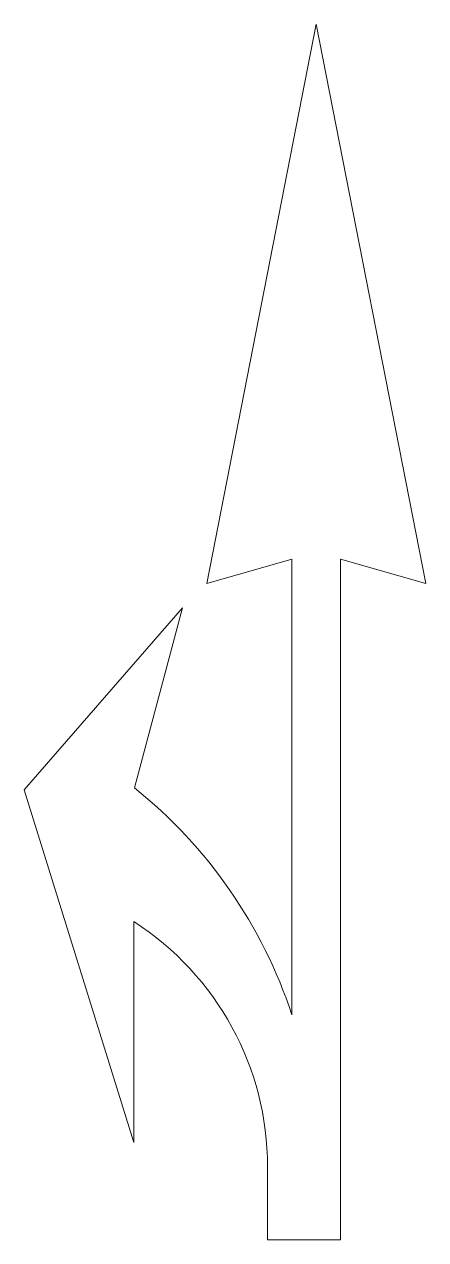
# Model space of a CAD drawing. Header units: metres. Extents: x 2878.01 to 2879.66, y 1510.48 to 1515.48.
import ezdxf

# ---------------------------------------------------------------- set-up
doc = ezdxf.new("R2010")
doc.units = ezdxf.units.M
doc.layers.add('圖案黑色', color=7, linetype='Continuous', lineweight=0)

msp = doc.modelspace()

# ---------------------------------------------------------------- linework, layer by layer
at = {"layer": '圖案黑色', "lineweight": 13, "flags": 128}
msp.add_lwpolyline([(2879.3055, 1513.2828), (2879.6555, 1513.1828), (2879.2055, 1515.4828), (2878.7555, 1513.1828), (2879.1055, 1513.2828), (2879.1055, 1511.4073, 0.145136), (2878.458, 1512.342), (2878.6555, 1513.0828), (2878.0055, 1512.3328), (2878.4555, 1510.8828), (2878.4555, 1511.7915, -0.254951), (2879.0055, 1510.7826), (2879.0055, 1510.4828), (2879.3055, 1510.4828)], format="xyb", close=True, dxfattribs=at)

doc.saveas('drawing.dxf')
